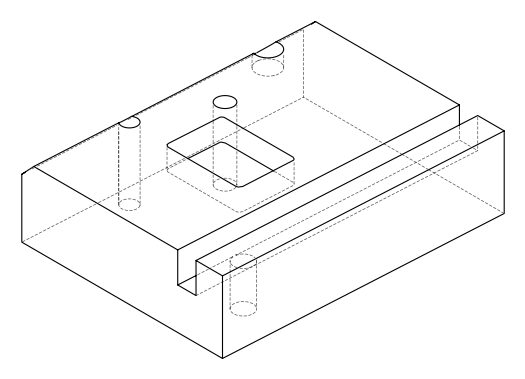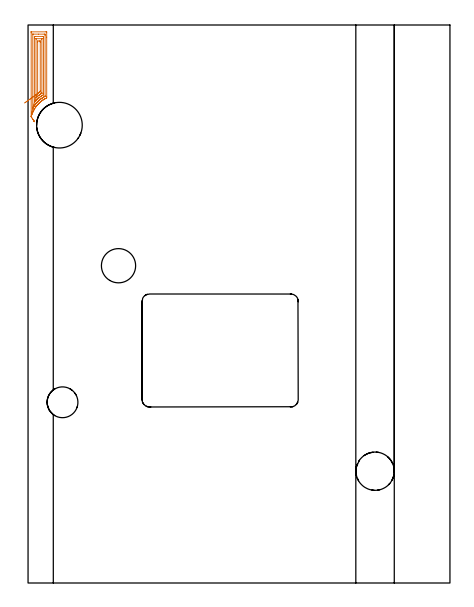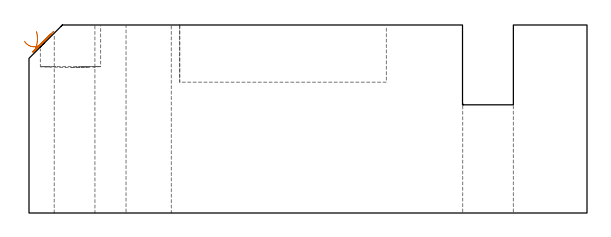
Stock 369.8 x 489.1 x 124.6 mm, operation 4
(PLAN: 7 operations, 6 tool changes, 90.9 min)
(1 INDEXABLE_INSERT_DRILL_THROUGH_HOLE_FROM_SOLID | STEP1HOLE_1 | NXT0302_031 | 0.52 min | 87982 mm3)
(2 INDEXABLE_INSERT_DRILL_THROUGH_HOLE_FROM_SOLID_1 | STEP1HOLE_2 | NXT0302_025 | 0.52 min | 71268 mm3)
(3 INDEXABLE_INSERT_DRILL_BLIND_HOLE_FROM_SOLID | STEP1POCKET | NXT0302_035 | 0.12 min | 34946 mm3)
(4 AREA_MILL | FG_CHAMFER_SURFACE | UGT0205_001 | 30.98 min | 116749 mm3)
(5 MILL_RECTANGULAR_POCKET | POCKET_RECTANGULAR_STRAIGHT | NXT0201_011 | Follow Part, ap 3, ae 75% | 41 min | 512348 mm3)
(6 MILL_RECTANGULAR_SLOT | SLOT_RECTANGULAR | UGT0201_004 | Follow Part, ap 8, ae 75% | 15.71 min | 871953 mm3)
(7 MILL_THROUGH_HOLE_FROM_SOLID_MATERIAL | STEP1HOLE | UGT0201_018 | Circular | 2 min | 63052 mm3)
(TOOL NXT0302_031 | Index. Insert Drill 30mm [880-D3000L32-05] | D30 PA176 FL150 Z2)
(TOOL NXT0302_025 | Index. Insert Drill 27mm [880-D2700L32-05] | D27 PA176 FL135 Z2)
(TOOL NXT0302_035 | Index. Insert Drill 40mm [880-D4000L40-05] | D40 PA176 FL200 Z2)
(TOOL UGT0205_001 | Chamfer Mill 20 x 3 x 45 deg. | D20 FL50 Z2)
(TOOL NXT0201_011 | ENDMILL 12mm [2P460-1200-NA 1630] | D12 FL38 Z6)
(TOOL UGT0201_004 | End Mill 32 mm | D32 FL53 Z6)
(TOOL UGT0201_018 | End mill 30 mm | D30 FL50 Z4)
(OP 4 AREA_MILL, part 2 of 2)
G0 Z134.6
X4.919 Y405.372
Z120.316
G1 X5.129 Y405.05 Z119.533
X5.301 Y404.786 Z118.72
X5.434 Y404.583 Z117.882
X5.527 Y404.441 Z117.026
X5.578 Y404.363 Z116.159
X5.588 Y404.348 Z115.287
X5.556 Y404.397 Z114.416
X5.483 Y404.509 Z113.554
X5.369 Y404.683 Z112.707
X5.215 Y404.919 Z111.881
X5.022 Y405.214 Z111.083
X4.792 Y405.566 Z110.319
X4.526 Y405.973 Z109.594
X4.227 Y406.431 Z108.915
X3.897 Y406.936 Z108.285
X3.538 Y407.486 Z107.711
X3.153 Y408.076 Z107.196
X2.744 Y408.701 Z106.744
X2.743 Y409.336 Z106.743
Y482.225
X2.744 Y482.863 Z106.744
X2.748 Y483.077 Z106.748
X2.75 Y483.088 Z106.75
X2.755 Y483.092 Z106.755
X2.78 Y483.097 Z106.78
X2.834 Y483.099 Z106.834
X15.744 Y483.1 Z119.744
X16.16 Y483.09 Z120.16
X16.35 Y483.079 Z120.35
X16.352 Y482.97 Z120.352
X16.356 Y482.48 Z120.356
X16.357 Y478.402 Z120.357
Y426.188
X16.355 Y425.934 Z120.355
X16.351 Y425.301 Z120.351
X16.34 Y425.18 Z120.34
X16.068 Y425.04 Z120.068
X15.393 Y424.703 Z119.393
X14.844 Y424.412 Z118.844
X14.673 Y424.319 Z118.673
X14.365 Y424.147 Z118.365
X14.112 Y423.994 Z118.112
X13.961 Y423.902 Z117.961
X13.565 Y423.655 Z117.565
X13.079 Y423.348 Z117.079
X13.022 Y423.311 Z117.022
X12.934 Y423.253 Z116.934
X12.501 Y422.945 Z116.501
X12.197 Y422.725 Z116.197
X11.988 Y422.571 Z115.988
X11.706 Y422.36 Z115.706
X11.487 Y422.185 Z115.487
X11.315 Y422.044 Z115.315
X11.002 Y421.783 Z115.002
X10.625 Y421.466 Z114.625
X10.522 Y421.375 Z114.522
X10.432 Y421.295 Z114.432
X10.059 Y420.95 Z114.059
X9.653 Y420.572 Z113.653
X9.601 Y420.521 Z113.601
X9.55 Y420.471 Z113.55
X9.162 Y420.072 Z113.162
X8.782 Y419.679 Z112.782
X8.727 Y419.619 Z112.727
X8.668 Y419.554 Z112.668
X8.31 Y419.147 Z112.31
X7.997 Y418.785 Z111.997
X7.785 Y418.531 Z111.785
X7.502 Y418.179 Z111.502
X7.274 Y417.892 Z111.274
X7.113 Y417.68 Z111.113
X6.903 Y417.398 Z110.903
X6.737 Y417.167 Z110.737
X6.618 Y416.998 Z110.618
X6.375 Y416.64 Z110.375
X6.019 Y416.107 Z110.019
X5.683 Y415.554 Z109.683
X5.476 Y415.211 Z109.476
X5.351 Y414.997 Z109.351
X5.139 Y414.627 Z109.139
X5.03 Y414.428 Z109.03
X4.972 Y414.318 Z108.972
X4.73 Y413.838 Z108.73
X4.524 Y413.424 Z108.524
X4.436 Y413.242 Z108.436
X4.256 Y412.861 Z108.256
X4.154 Y412.635 Z108.154
X4.108 Y412.531 Z108.108
X3.887 Y412.012 Z107.887
X3.735 Y411.637 Z107.735
X3.633 Y411.375 Z107.633
X3.394 Y410.744 Z107.394
X3.388 Y410.729 Z107.388
X3.097 Y409.85 Z107.097
X3.029 Y409.637 Z107.029
X2.951 Y409.385 Z106.951
X2.821 Y408.957 Z106.821
X2.745 Y408.701 Z106.745
X4.159 Y416.105 Z108.159
X4.158 Y416.108 Z108.158
X4.157 Y416.205 Z108.157
Y480.64
X4.158 Y480.841 Z108.158
X4.161 Y480.976 Z108.161
X4.164 Y481.078 Z108.164
X4.177 Y481.09 Z108.177
X4.256 Y481.093 Z108.256
X4.486 Y481.099 Z108.486
X9.223 Y481.1 Z113.223
X14.191 Y481.099 Z118.191
X14.844 Y481.092 Z118.844
X14.93 Y481.09 Z118.93
X14.938 Y480.74 Z118.938
X14.942 Y480.539 Z118.942
X14.943 Y480.438 Z118.943
Y480.337
Y426.827
X14.942 Y426.728 Z118.942
X14.937 Y426.627 Z118.937
X14.935 Y426.606 Z118.935
X14.928 Y426.599 Z118.928
X14.904 Y426.583 Z118.904
X13.961 Y426.071 Z117.961
X13.874 Y426.022 Z117.874
X13.721 Y425.934 Z117.721
X13.321 Y425.689 Z117.321
X13.079 Y425.538 Z117.079
X12.776 Y425.347 Z116.776
X12.298 Y425.04 Z116.298
X12.238 Y424.998 Z116.238
X12.197 Y424.969 Z116.197
X11.722 Y424.627 Z115.722
X11.315 Y424.331 Z115.315
X11.21 Y424.253 Z115.21
X11.07 Y424.147 Z115.07
X10.715 Y423.861 Z114.715
X10.432 Y423.63 Z114.432
X10.228 Y423.46 Z114.228
X9.985 Y423.253 Z113.985
X9.55 Y422.867 Z113.55
X9.286 Y422.627 Z113.286
X8.999 Y422.36 Z112.999
X8.83 Y422.196 Z112.83
X8.668 Y422.036 Z112.668
X8.387 Y421.75 Z112.387
X8.111 Y421.466 Z112.111
X7.953 Y421.297 Z111.953
X7.785 Y421.115 Z111.785
X7.531 Y420.83 Z111.531
X7.303 Y420.572 Z111.303
X7.118 Y420.355 Z111.118
X6.903 Y420.097 Z110.903
X6.716 Y419.868 Z110.716
X6.564 Y419.679 Z110.564
X6.325 Y419.371 Z110.325
X6.021 Y418.974 Z110.021
X5.941 Y418.867 Z109.941
X5.882 Y418.785 Z109.882
X5.574 Y418.344 Z109.574
X5.26 Y417.892 Z109.26
X5.211 Y417.818 Z109.211
X5.139 Y417.706 Z109.139
X4.866 Y417.274 Z108.866
X4.694 Y416.998 Z108.694
X4.528 Y416.723 Z108.528
X4.16 Y416.105 Z108.16
X4.159 Z108.159
X5.577 Y421.13 Z109.577
X5.575 Y421.137 Z109.575
X5.573 Y421.171 Z109.573
X5.571 Y421.27 Z109.571
Y421.376
X5.572 Y477.757 Z109.572
X5.573 Y478.211 Z109.573
X5.578 Y478.651 Z109.578
X5.585 Y479.093 Z109.585
X6.021 Y479.097 Z110.021
X6.46 Y479.099 Z110.46
X13.079 Z117.079
X13.52 Y479.098 Z117.52
X13.525 Y479.094 Z117.525
X13.527 Y479.091 Z117.527
X13.529 Y477.757 Z117.529
X13.528 Y428.614 Z117.528
X13.527 Y428.161 Z117.527
X13.523 Y428.008 Z117.523
X13.521 Y427.988 Z117.521
X13.511 Y427.979 Z117.511
X13.484 Y427.96 Z117.484
X13.421 Y427.921 Z117.421
X13.079 Y427.721 Z117.079
X12.532 Y427.381 Z116.532
X12.197 Y427.171 Z116.197
X11.989 Y427.038 Z115.989
X11.666 Y426.827 Z115.666
X11.458 Y426.682 Z115.458
X11.315 Y426.579 Z115.315
X10.944 Y426.309 Z114.944
X10.432 Y425.935 Z114.432
X9.942 Y425.537 Z113.942
X9.55 Y425.217 Z113.55
X9.454 Y425.137 Z113.454
X9.34 Y425.04 Z113.34
X8.98 Y424.724 Z112.98
X8.668 Y424.446 Z112.668
X8.512 Y424.304 Z112.512
X8.343 Y424.147 Z112.343
X8.058 Y423.87 Z112.058
X7.785 Y423.603 Z111.785
X7.612 Y423.428 Z111.612
X7.441 Y423.253 Z111.441
X7.179 Y422.974 Z111.179
X6.903 Y422.678 Z110.903
X6.752 Y422.512 Z110.752
X6.616 Y422.36 Z110.616
X6.339 Y422.037 Z110.339
X6.021 Y421.663 Z110.021
X5.627 Y421.185 Z109.627
X5.579 Y421.13 Z109.579
X5.577 Z109.577
X6.992 Y425.293 Z110.992
X6.986 Y425.85 Z110.986
X6.985 Y425.934 Z110.985
X6.986 Y476.864 Z110.986
X6.99 Y477.065 Z110.99
X6.991 Y477.083 Z110.991
X7.04 Y477.09 Z111.04
X7.164 Y477.096 Z111.164
X7.319 Y477.099 Z111.319
X11.964 Y477.1 Z115.964
X12.056 Y477.098 Z116.056
X12.081 Y477.095 Z116.081
X12.102 Y477.091 Z116.102
X12.108 Y477.053 Z116.108
X12.113 Y476.949 Z116.113
X12.114 Y476.864 Z116.114
Y429.508
Y429.423
X12.111 Y429.354 Z116.111
X12.108 Y429.324 Z116.108
X12.062 Y429.287 Z116.062
X12.004 Y429.244 Z116.004
X11.984 Y429.23 Z115.984
X11.822 Y429.128 Z115.822
X11.315 Y428.802 Z115.315
X11.202 Y428.728 Z115.202
X11.03 Y428.614 Z115.03
X10.678 Y428.365 Z114.678
X10.432 Y428.188 Z114.432
X10.164 Y427.992 Z114.164
X9.798 Y427.721 Z113.798
X9.658 Y427.612 Z113.658
X9.55 Y427.526 Z113.55
X9.167 Y427.215 Z113.167
X8.668 Y426.803 Z112.668
X8.208 Y426.399 Z112.208
X7.785 Y426.025 Z111.785
X7.738 Y425.982 Z111.738
X7.686 Y425.934 Z111.686
X7.449 Y425.71 Z111.449
X7.279 Y425.553 Z111.279
X6.992 Y425.293 Z110.992
X8.406 Y428.926 Z112.406
X8.403 Y429.055 Z112.403
X8.4 Y429.236 Z112.4
Y474.183
X8.401 Y474.454 Z112.401
X8.407 Y475.077 Z112.407
X8.646 Y475.099 Z112.646
X10.41 Y475.1 Z114.41
X10.432 Y475.098 Z114.432
X10.693 Y475.077 Z114.693
X10.697 Y474.808 Z114.697
X10.7 Y474.183 Z114.7
Y473.912
Y431.295
X10.699 Y431.025 Z114.699
X10.693 Y430.752 Z114.693
X10.683 Y430.605 Z114.683
X10.614 Y430.555 Z114.614
X10.432 Y430.429 Z114.432
X10.392 Y430.401 Z114.392
X9.899 Y430.048 Z113.899
X9.55 Y429.795 Z113.55
X9.385 Y429.674 Z113.385
X9.162 Y429.508 Z113.162
X8.883 Y429.29 Z112.883
X8.668 Y429.121 Z112.668
X8.492 Y428.987 Z112.492
X8.406 Y428.926 Z112.406
X7.837 Y428.519 Z111.886
X7.233 Y428.086 Z111.429
X6.599 Y427.633 Z111.038
X5.939 Y427.161 Z110.716
X5.259 Y426.674 Z110.467
X4.564 Y426.177 Z110.291
X3.86 Y425.672 Z110.191
X3.15 Y425.165 Z110.166
X2.442 Y424.658 Z110.217
X1.74 Y424.156 Z110.345
X1.05 Y423.662 Z110.547
X0.377 Y423.18 Z110.822
X-0.274 Y422.714 Z111.168
X-0.898 Y422.267 Z111.583
X-1.491 Y421.843 Z112.063
X-2.047 Y421.445 Z112.604
X-2.562 Y421.076 Z113.203
X-3.034 Y420.739 Z113.856
G0 Z134.6
M5
M2
